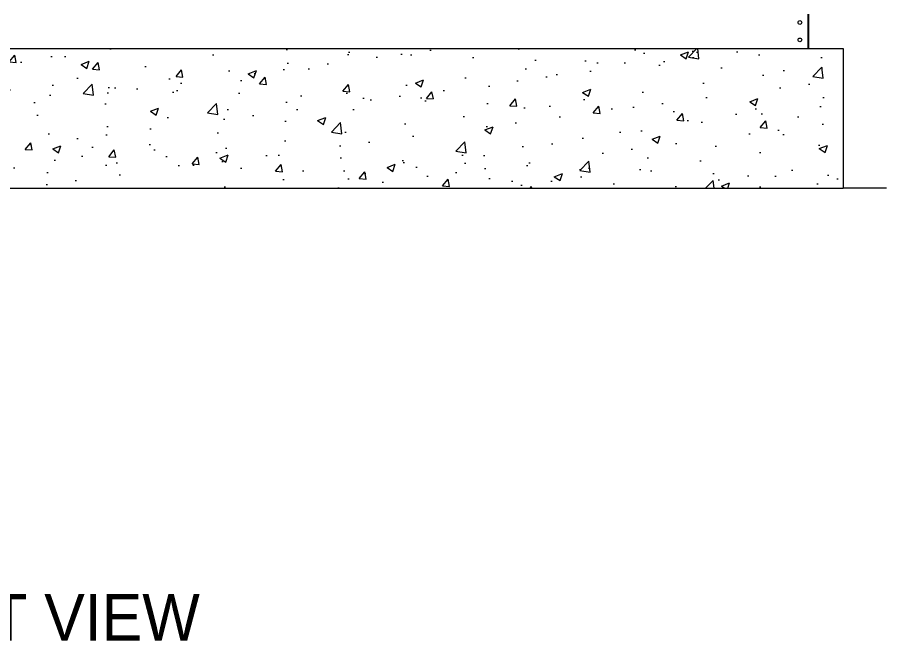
# Model space of a CAD drawing. Header units: millimetres. Extents: x -17070 to 43320, y -291348 to 36448.
# Drawn here: x 25201 to 28936, y 19440 to 22119 of the extents above; entities that cross this region are included whole.
import ezdxf
from ezdxf.enums import TextEntityAlignment as Align

# ---------------------------------------------------------------- set-up
doc = ezdxf.new("R2010")
doc.units = ezdxf.units.MM
doc.layers.add('냉각탑_text', color=3, linetype='Continuous')
doc.layers.add('냉각탑_기초', color=23, linetype='Continuous')
doc.styles.add('돋움', font='Dotum.ttf')

# ---------------------------------------------------------------- blocks, each defined once
blk = doc.blocks.new('1')
at = {"ltscale": 500}
blk.add_line((28599.8, 22133.2), (28599.8, 21984.8), dxfattribs=at)
at = {"lineweight": 20}
for centre in [(28563.6, 22097.3), (28563.6, 22022.3)]:
    blk.add_circle(centre, 8, dxfattribs=at)
at = {"layer": '냉각탑_기초', "lineweight": 20, "ltscale": 30}
blk.add_line((23579.9, 21984.8), (28599.8, 21984.8), dxfattribs=at)

msp = doc.modelspace()

# ---------------------------------------------------------------- hatches: boundary and pattern name
at = {"layer": '냉각탑_기초', "lineweight": 20, "ltscale": 30}
h = msp.add_hatch(dxfattribs=at)
h.set_pattern_fill('AR-CONC', color=256, scale=50, style=0)
h.set_pattern_definition([(50, (14797.7, 5443.52), (358.63, -31.376), [37.5, -412.5]), (355, (14797.7, 5443.52), (-69.3757, 376.096), [30, -330]), (100.4514, (14827.6, 5440.9), (289.2547, 344.72), [31.87, -350.571]), (46.1842, (14797.7, 5543.52), (533.6205, -82.7595), [56.25, -618.75]), (96.6356, (14842.17, 5536.6), (467.331, 487.059), [47.805, -525.856]), (351.1842, (14797.7, 5543.5), (467.331, 487.06), [45, -495]), (21, (14847.7, 5518.52), (298.4535, -201.3094), [37.5, -412.5]), (326, (14847.7, 5518.52), (121.6577, 362.575), [30, -330]), (71.4514, (14872.57, 5501.75), (420.1113, 161.265), [31.87, -350.571]), (37.5, (14797.7, 5443.52), (6.0799, 166.4469), [0, -326, 0, -335, 0, -331.25]), (7.5, (14797.7, 5443.52), (131.5348, 197.2059), [0, -191, 0, -318.5, 0, -126.25]), (327.5, (14686.2, 5443.52), (266.9112, -11.2774), [0, -125, 0, -390, 0, -517.5]), (317.5, (14636.2, 5443.52), (291.593, 50.0525), [0, -162.5, 0, -259, 0, -367.5])])
h.paths.add_polyline_path([(28749.8, 21984.8), (22049.8, 21984.8), (22049.8, 21384.8), (28749.8, 21384.8)])

# ---------------------------------------------------------------- linework, layer by layer
for p, q in [((28599.8, 21984.8), (28749.8, 21984.8)), ((28749.8, 21984.8), (28749.8, 21384.8)), ((22049.8, 21384.8), (28749.8, 21384.8)), ((28936.3, 21384.8), (28749.8, 21384.8))]:
    msp.add_line(p, q, dxfattribs=at)

# ---------------------------------------------------------------- block references
msp.add_blockref('1', (0, 0))

# ---------------------------------------------------------------- texts
at = {"layer": '냉각탑_text', "lineweight": 20, "style": '돋움'}
msp.add_text('LEFT VIEW', height=199.97, dxfattribs=at).set_placement((25294.2, 19540.3), align=Align.MIDDLE_CENTER)

doc.saveas('drawing.dxf')
